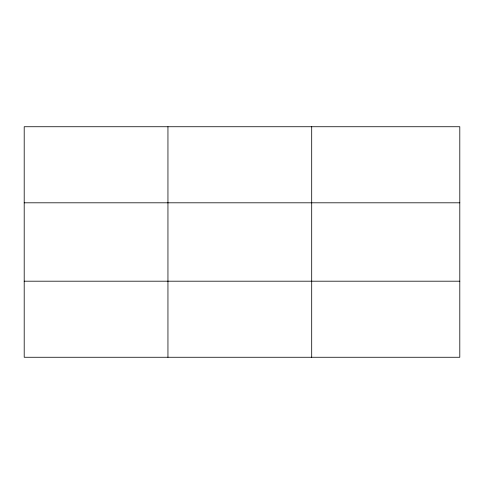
<?xml version="1.0" encoding="UTF-8"?>
<svg xmlns="http://www.w3.org/2000/svg" width="484" height="484" viewBox="0 0 484 484"><rect width="100%" height="100%" fill="white"/><g stroke="black" fill="none" stroke-linecap="round" stroke-linejoin="round"><path stroke-width="0.73" d="M167.948 126.735L167.948 357.265M311.696 126.735L311.696 357.265M459.8 281.192L459.8 357.265L24.2 357.265L24.2 126.735L459.8 126.735L459.8 281.192L24.2 281.192M24.2 202.808L459.8 202.808"/></g></svg>
